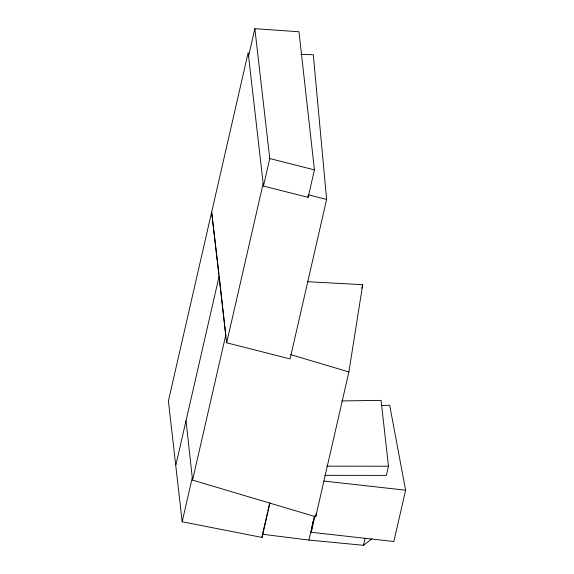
<?xml version="1.0" encoding="UTF-8"?>
<svg xmlns="http://www.w3.org/2000/svg" width="574" height="574" viewBox="0 0 574 574"><rect width="100%" height="100%" fill="white"/><g stroke="black" fill="none" stroke-linecap="round" stroke-linejoin="round"><path stroke-width="0.86" d="M248.556 56.195L254.856 28.7L298.975 31.749L314.43 169.868L308.138 197.37L263.466 186.062L248.176 52.679L168.397 400.989L182.173 521.759L262.06 537.443L262.411 535.047M381.674 405.553L389.674 405.215L405.603 490.189L393.843 541.519L311.23 532.285L312.902 521.666M186.012 420.814L192.555 480.108L315.722 516.758L316.281 513.235M315.722 516.758L348.892 371.938L362.696 284.682L307.786 281.719M175.931 464.811L219.182 275.986L225.726 335.288L192.555 480.108M182.173 521.759L192.254 477.762M300.812 54.336L313.296 54.731L326.613 199.429L290.085 358.915L226.673 342.786L263.201 183.3M263.466 186.062L269.766 158.56L254.856 28.7M266.279 517.856L262.526 534.25L308.927 540.077L363.471 545.3L371.902 538.821M266.673 516.134L267.462 512.682M267.857 510.96L269.637 503.19M262.06 537.443L269.959 502.939M361.9 288.17L362.696 284.682M308.927 540.077L314.459 515.918M311.23 532.285L314.817 516.629M363.471 545.3L365.05 538.398M341.666 400.925L381.086 400.372L388.469 466.217L386.367 475.38L324.748 475.351M326.85 466.181L388.469 466.217M323.872 481.055L405.603 490.189M269.766 158.56L314.43 169.868M308.374 194.787L326.613 199.429M290.731 354.632L348.892 371.938M218.967 274.214L211.648 212.165L226.673 342.786M307.937 195.583L308.138 197.37"/></g></svg>
